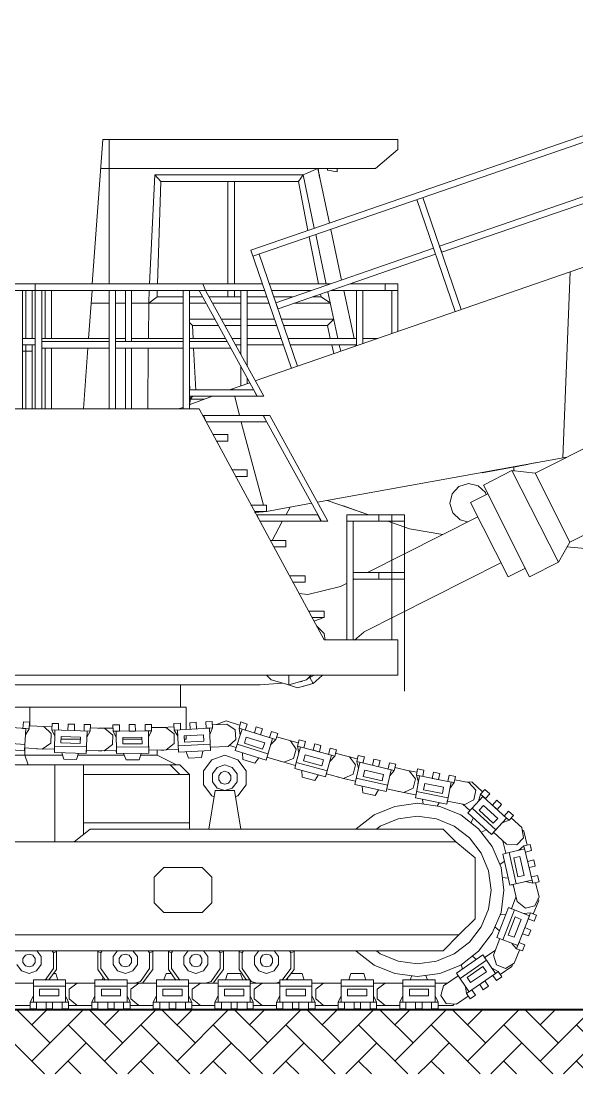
# Model space of a CAD drawing. Header units: millimetres. Extents: x -36433 to 17091, y -3786 to 28324.
# Drawn here: x 3282 to 5210, y 19788 to 23444 of the extents above; entities that cross this region are included whole.
import ezdxf

# ---------------------------------------------------------------- set-up
doc = ezdxf.new("R2010")
doc.units = ezdxf.units.MM
pattern_1 = [(45, (-10788.855, 3835.15), (4e-14, 125.9619), [267.2055, -89.0685]), (135, (-10725.87, 3898.13), (4e-14, 125.9619), [267.2055, -89.0685])]

msp = doc.modelspace()

# ---------------------------------------------------------------- hatches: boundary and pattern name
at = {"linetype": 'Continuous', "lineweight": 5}
h = msp.add_hatch(dxfattribs=at)
h.set_pattern_fill('AR-HBONE', color=256, scale=22.267128, style=0)
h.set_pattern_definition(pattern_1)
h.paths.add_polyline_path([(3555.2, 20010.4), (2583.9, 20010.4), (2610, 19787.8), (3607.4, 19787.8)])
h = msp.add_hatch(dxfattribs=at)
h.set_pattern_fill('AR-HBONE', color=256, scale=22.267128, style=0)
h.set_pattern_definition(pattern_1)
h.paths.add_polyline_path([(4717.4, 20010.4), (3555.2, 20010.4), (3607.4, 19787.8), (4689.7, 19787.8)])
h = msp.add_hatch(dxfattribs=at)
h.set_pattern_fill('AR-HBONE', color=256, scale=22.267128, style=0)
h.set_pattern_definition(pattern_1)
h.paths.add_polyline_path([(5393.9, 20010.4), (4717.4, 20010.4), (4689.7, 19787.8), (5401.6, 19787.8)])

# ---------------------------------------------------------------- linework, layer by layer
at = {"color": 0, "linetype": 'Continuous', "lineweight": 5}
for p, q in [((6384.5, 23443.5), (4079.5, 22648.2)), ((4086.4, 22627.1), (6391.4, 23422.4)), ((5186.5, 22573.1), (6715.6, 23094.3)), ((3529, 22530.9), (3565.5, 23031.7)), ((3565.5, 23031.7), (4589.5, 23031.7)), ((3587.3, 23031.7), (3587.3, 22530.9)), ((4589.5, 23031.7), (4589.5, 22998.1)), ((4589.5, 22998.1), (4511.4, 22931.5)), ((4511.4, 22931.5), (3557.6, 22931.5)), ((4311.8, 22931.5), (4260.4, 22909.1)), ((4351.3, 22741.7), (4311.8, 22931.5)), ((4311.8, 22931.5), (4351.3, 22741.7)), ((4317.7, 22899.9), (4312.8, 22931.5)), ((4344.4, 22931.5), (4344.4, 22926.2)), ((4344.4, 22926.2), (4378, 22920.3)), ((4378, 22920.3), (4378, 22931.5)), ((4378, 22920.3), (4378, 22931.5)), ((3727.6, 22530.2), (3745.4, 22909.1)), ((3745.4, 22909.1), (3766.2, 22886.7)), ((4260.4, 22909.1), (3745.4, 22909.1)), ((3755.3, 22530.9), (3766.2, 22886.7)), ((3999.4, 22886.7), (3766.2, 22886.7)), ((3766.2, 22886.7), (4244.6, 22886.7)), ((3999.4, 22530.9), (3999.4, 22886.7)), ((4022.2, 22886.7), (4244.6, 22886.7)), ((4022.2, 22886.7), (4022.2, 22530.9)), ((4244.6, 22886.7), (4260.4, 22909.1)), ((4244.6, 22886.7), (4277.2, 22716)), ((4298.9, 22724), (4260.4, 22909.1)), ((4316.7, 22909.8), (4317.7, 22901.2)), ((4733.8, 22662), (5292.3, 22854.4)), ((4654.8, 22823.5), (4788.2, 22434.7)), ((4654.8, 22822.8), (4654.8, 22822.8)), ((4809, 22441.9), (4675.5, 22830.7)), ((5299.2, 22833.3), (4741.7, 22640.9)), ((4340.4, 22530.2), (4303.9, 22702.2)), ((4393.8, 22544.1), (4356.3, 22720)), ((4356.3, 22720), (4393.8, 22544.1)), ((4281.1, 22694.3), (4313.8, 22530.9)), ((4219.9, 22237.7), (4079.5, 22648.2)), ((4079.5, 22648.2), (4079.5, 22647.5)), ((4079.5, 22647.5), (4079.5, 22647.5)), ((4107.2, 22633.7), (4107.2, 22633.7)), ((4108.2, 22634.3), (4240.6, 22244.9)), ((4165.5, 22465.7), (4713.1, 22654.8)), ((4720, 22633.7), (4173.4, 22444.6)), ((4733.8, 22662), (4741.7, 22640.9)), ((4734.8, 22656.7), (4733.8, 22662)), ((4740.8, 22640.9), (4740.8, 22640.9)), ((4741.7, 22640.9), (4740.8, 22640.9)), ((4094.3, 22194.2), (5186.5, 22573.1)), ((5186.5, 22573.1), (5160.8, 21926.6)), ((2719.5, 22530.9), (4119, 22530.9)), ((3331.3, 22530.9), (3331.3, 22096.6)), ((3921.4, 22508.5), (3912.5, 22530.9)), ((4142.8, 22530.9), (4354.3, 22530.9)), ((4422.5, 22530.9), (4589.5, 22530.9)), ((4545, 22530.9), (4545, 22508.5)), ((4589.5, 22530.9), (4589.5, 22365.5)), ((4127, 22508.5), (2719.5, 22508.5)), ((3286.8, 22096.6), (3286.8, 22508.5)), ((3298.7, 22341.8), (3298.7, 22508.5)), ((3320.4, 22508.5), (3320.4, 22341.1)), ((3354, 22096.6), (3354, 22508.5)), ((3364.9, 22508.5), (3364.9, 22341.8)), ((3387.6, 22341.1), (3387.6, 22508.5)), ((3516.1, 22341.1), (3528, 22507.8)), ((3587.3, 22096.6), (3587.3, 22508.5)), ((3610, 22508.5), (3610, 22096.6)), ((3643.6, 22508.5), (3643.6, 22330.6)), ((3665.4, 22329.9), (3665.4, 22508.5)), ((3724.7, 22463.7), (3726.6, 22508.5)), ((3754.3, 22486.1), (3724.7, 22463.7)), ((3754.3, 22508.5), (3754.3, 22486.1)), ((3844.3, 22486.1), (3754.3, 22486.1)), ((3843.3, 22486.1), (3754.3, 22486.1)), ((3844.3, 22096.6), (3844.3, 22508.5)), ((3911.5, 22486.1), (3865, 22486.1)), ((3866, 22096.6), (3866, 22508.5)), ((3911.5, 22486.1), (3866, 22486.1)), ((3899.6, 22508.5), (4101.3, 22141.5)), ((4124, 22141.5), (3921.4, 22508.5)), ((3999.4, 22486.1), (3933.2, 22486.1)), ((4042.9, 22486.1), (3933.2, 22486.1)), ((3999.4, 22486.1), (3999.4, 22508.5)), ((4022.2, 22508.5), (4022.2, 22486.1)), ((4043.9, 22486.1), (4022.2, 22486.1)), ((4043.9, 22508.5), (4043.9, 22286.4)), ((4134.9, 22486.1), (4065.7, 22486.1)), ((4066.7, 22244.9), (4066.7, 22508.5)), ((4134.9, 22486.1), (4066.7, 22486.1)), ((4289, 22508.5), (4150.7, 22508.5)), ((4223.8, 22486.1), (4158.6, 22486.1)), ((4223.8, 22486.1), (4158.6, 22486.1)), ((4322.7, 22486.1), (4293, 22486.1)), ((4322.7, 22486.1), (4293, 22486.1)), ((4320.7, 22495.3), (4322.7, 22486.1)), ((4355.3, 22463.7), (4322.7, 22486.1)), ((4346.4, 22503.9), (4381, 22341.1)), ((4589.5, 22508.5), (4357.3, 22508.5)), ((4437.3, 22341.8), (4401.7, 22508.5)), ((4437.3, 22341.8), (4401.7, 22508.5)), ((4445.2, 22315.4), (4445.2, 22508.5)), ((4467, 22508.5), (4467, 22323.3)), ((4567.8, 22358.2), (4567.8, 22508.5)), ((3587.3, 22463.7), (3525, 22463.7)), ((3610, 22463.7), (3642.6, 22463.7)), ((3665.4, 22463.7), (3844.3, 22463.7)), ((3724.7, 22463.7), (3723.7, 22341.1)), ((3843.3, 22463.7), (3724.7, 22463.7)), ((3865, 22463.7), (3923.3, 22463.7)), ((4043.9, 22463.7), (3946.1, 22463.7)), ((4142.8, 22463.7), (4066.7, 22463.7)), ((4165.5, 22465.7), (4173.4, 22444.6)), ((4355.3, 22463.7), (4227.8, 22463.7)), ((4172.4, 22444.6), (4172.4, 22444.6)), ((4173.4, 22444.6), (4172.4, 22444.6)), ((6136.4, 22417.5), (5065, 21873.3)), ((3954, 22408.3), (3865, 22408.3)), ((3876.9, 22385.9), (3866, 22397.1)), ((3876.9, 22385.9), (3878.9, 22341.8)), ((3966.8, 22385.9), (3876.9, 22385.9)), ((4042.9, 22408.3), (3975.7, 22408.3)), ((3988.6, 22385.9), (4042.9, 22385.9)), ((4065.7, 22385.9), (4169.5, 22385.9)), ((4066.7, 22408.3), (4161.5, 22408.3)), ((4185.3, 22408.3), (4367.1, 22408.3)), ((4193.2, 22385.9), (4344.4, 22385.9)), ((4344.4, 22385.9), (4367.1, 22408.3)), ((4344.4, 22385.9), (4354.3, 22341.8)), ((3331.3, 22341.8), (3286.8, 22341.8)), ((3587.3, 22341.8), (3353, 22341.8)), ((3643.6, 22341.8), (3609, 22341.8)), ((3665.4, 22341.8), (3844.3, 22341.8)), ((3865, 22341.8), (3990.6, 22341.8)), ((4013.3, 22341.8), (4043.9, 22341.8)), ((4184.3, 22341.8), (4066.7, 22341.8)), ((4445.2, 22341.8), (4208, 22341.8)), ((4467, 22341.8), (4519.3, 22341.8)), ((3286.8, 22319.4), (3331.3, 22319.4)), ((3298.7, 22096.6), (3298.7, 22319.4)), ((3320.4, 22319.4), (3320.4, 22096.6)), ((3354, 22330.6), (3587.3, 22330.6)), ((3587.3, 22308.2), (3354, 22308.2)), ((3364.9, 22308.2), (3364.9, 22096.6)), ((3387.6, 22096.6), (3387.6, 22307.5)), ((3498.3, 22096.6), (3513.1, 22308.2)), ((3610, 22330.6), (3844.3, 22330.6)), ((3844.3, 22308.2), (3610, 22308.2)), ((3643.6, 22308.2), (3643.6, 22096.6)), ((3665.4, 22096.6), (3665.4, 22307.5)), ((3722.7, 22308.2), (3721.7, 22096.6)), ((3866, 22330.6), (3996.5, 22330.6)), ((4008.3, 22308.2), (3866, 22308.2)), ((3887.8, 22162.5), (3879.8, 22307.5)), ((4003.4, 22319.4), (4002.4, 22319.4)), ((4043.9, 22319.4), (4025.1, 22319.4)), ((4066.7, 22319.4), (4192.2, 22319.4)), ((4215.9, 22319.4), (4445.2, 22319.4)), ((4360.2, 22319.4), (4367.1, 22289.1)), ((4385.9, 22318.7), (4390.9, 22297)), ((4442.3, 22314.8), (4441.3, 22318.7)), ((4442.3, 22314.8), (4441.3, 22318.7)), ((3286.8, 22297), (3320.4, 22297)), ((4043.9, 22245.6), (4043.9, 22176.4)), ((4066.7, 22184.3), (4066.7, 22204.1)), ((3867, 22163.2), (3866, 22189.6)), ((3866, 22163.2), (4089.4, 22163.2)), ((4005.4, 22163.2), (4075.6, 22187.6)), ((4017.2, 22162.5), (4016.2, 22167.2)), ((4089.4, 22163.2), (4099.3, 22140.8)), ((5185.5, 21634.7), (6257, 22179)), ((3865, 22110.5), (3946.1, 22140.8)), ((4099.3, 22140.8), (3866, 22140.8)), ((3869, 22130.3), (3867, 22110.5)), ((3869, 22130.3), (3868, 22140.8)), ((3877.9, 22140.8), (3869, 22130.3)), ((3917.4, 22130.3), (3869, 22130.3)), ((4040, 22073.6), (4023.2, 22140.1)), ((4101.3, 22141.5), (4124, 22141.5)), ((3899.6, 22096.6), (2708.6, 22096.6)), ((3828.5, 22096.6), (3843.3, 22101.9)), ((4333.5, 21294.7), (3899.6, 22096.6)), ((3924.3, 22051.8), (3914.4, 22074.2)), ((3914.4, 22074.2), (4144.7, 22074.2)), ((4132.9, 22051.8), (3924.3, 22051.8)), ((4123, 21762.6), (4045.9, 22051.2)), ((4122, 22074.2), (4323.6, 21707.2)), ((4123, 22074.2), (4132.9, 22051.8)), ((4346.4, 21707.2), (4144.7, 22074.2)), ((3999.4, 22007.7), (3947.1, 22007.7)), ((3999.4, 21985.3), (3999.4, 22007.7)), ((3958.9, 21985.3), (3999.4, 21985.3)), ((5175.7, 21929.3), (4309.8, 21773.1)), ((5039.3, 21904.2), (4881.1, 21875.2)), ((5069.9, 21910.2), (4990.8, 21894.4)), ((4066.7, 21885.1), (4013.3, 21885.1)), ((4026.1, 21862.7), (4066.7, 21862.7)), ((4066.7, 21862.7), (4066.7, 21885.1)), ((4886, 21832.4), (4984.9, 21882.5)), ((4984.9, 21882.5), (5146, 21564.9)), ((5065, 21873.3), (4984.9, 21882.5)), ((4990.8, 21894.4), (4991.8, 21881.2)), ((5185.5, 21634.7), (5065, 21873.3)), ((4801, 21827.1), (4777.3, 21802.1)), ((4833.7, 21837.7), (4801, 21827.1)), ((4833.7, 21838.3), (4833.7, 21837)), ((4867.3, 21829.8), (4833.7, 21837.7)), ((4867.3, 21829.8), (4893, 21806.1)), ((5046.2, 21514.1), (4886, 21832.4)), ((4777.3, 21802.1), (4769.4, 21768.5)), ((4900.9, 21802.1), (4841.6, 21772.4)), ((4893, 21806.1), (4894.9, 21798.8)), ((4132.9, 21762.6), (4079.5, 21762.6)), ((4289, 21769.2), (4132.9, 21740.8)), ((4132.9, 21740.2), (4132.9, 21762.6)), ((4214.9, 21755.3), (4200.1, 21728.3)), ((4488.7, 21729), (4343.4, 21779)), ((4400.7, 21760.6), (4464, 21737.5)), ((4769.4, 21768.5), (4779.3, 21735.5)), ((4841.6, 21772.4), (4972, 21513.5)), ((4092.4, 21740.2), (4132.9, 21740.2)), ((4093.3, 21736.9), (4122, 21739.5)), ((4093.3, 21736.2), (4093.3, 21736.9)), ((4094.3, 21736.9), (4093.3, 21736.2)), ((4095.3, 21736.9), (4094.3, 21736.9)), ((4127.9, 21740.2), (4095.3, 21736.9)), ((4099.3, 21729), (4105.2, 21715.8)), ((4099.3, 21729), (4311.8, 21729)), ((4321.7, 21706.6), (4311.8, 21729)), ((4411.6, 21729), (4411.6, 21294.7)), ((4411.6, 21729), (4612.3, 21729)), ((4483.8, 21528.6), (4866.3, 21722.4)), ((4523.3, 21706.6), (4523.3, 21729)), ((4567.8, 21729), (4567.8, 21294.7)), ((4612.3, 21116.8), (4612.3, 21729)), ((4779.3, 21735.5), (4805, 21711.8)), ((4321.7, 21706.6), (4110.1, 21706.6)), ((4188.2, 21705.9), (4152.6, 21640)), ((4323.6, 21707.2), (4346.4, 21707.2)), ((4612.3, 21706.6), (4411.6, 21706.6)), ((4434.3, 21294.7), (4434.3, 21706.6)), ((4629.1, 21680.9), (4553.9, 21706.6)), ((4744.7, 21661.1), (4629.1, 21680.9)), ((4805, 21711.8), (4831.7, 21705.2)), ((4145.7, 21640), (4200.1, 21640)), ((4200.1, 21617.6), (4158.6, 21617.6)), ((4200.1, 21640), (4200.1, 21617.6)), ((5146, 21564.2), (5185.5, 21634.7)), ((6425, 21510.2), (5175.7, 21617.6)), ((4946.3, 21562.9), (4469.9, 21321.1)), ((4972, 21514.1), (5031.3, 21543.8)), ((5046.2, 21514.1), (5146, 21564.2)), ((5146, 21564.2), (5145, 21564.2)), ((5146, 21564.9), (5146, 21564.2)), ((4212.9, 21517.4), (4267.3, 21517.4)), ((4267.3, 21517.4), (4267.3, 21495)), ((4433.4, 21502.9), (4440.3, 21505.6)), ((4612.3, 21528.6), (4434.3, 21528.6)), ((4434.3, 21506.2), (4612.3, 21506.2)), ((4523.3, 21528.6), (4523.3, 21506.2)), ((4267.3, 21495), (4224.8, 21495)), ((4277.2, 21452.9), (4389.9, 21480.5)), ((4389.9, 21480.5), (4410.6, 21491.1)), ((4245.6, 21455.5), (4277.2, 21452.9)), ((4279.2, 21394.9), (4333.5, 21394.9)), ((4333.5, 21394.9), (4333.5, 21373.1)), ((4333.5, 21373.1), (4291, 21373.1)), ((4320.7, 21367.9), (4297.9, 21359.3)), ((4320.7, 21367.9), (4331.6, 21372.5)), ((4306.8, 21343.5), (4333.5, 21317.1)), ((4333.5, 21317.1), (4336.5, 21294.1)), ((4470.9, 21321.7), (4438.3, 21294.1)), ((4469.9, 21321.1), (4470.9, 21321.7)), ((4333.5, 21294.7), (4589.5, 21294.7)), ((4589.5, 21294.7), (4589.5, 21172.2)), ((4589.5, 21172.2), (281, 21172.2)), ((4149.7, 21155.7), (4132.9, 21172.2)), ((4211, 21139.2), (4211, 21171.5)), ((4272.2, 21155.7), (4288.1, 21172.2)), ((4298.9, 21172.2), (4278.2, 21161)), ((4326.6, 21171.5), (4295, 21143.8)), ((792.1, 21139.2), (4111.1, 21139.2)), ((3834.4, 21139.2), (3834.4, 21061.5)), ((4111.1, 21139.2), (4188.2, 21145.1)), ((4211, 21139.2), (4149.7, 21155.7)), ((4240.6, 21128), (4206, 21139.9)), ((4211, 21139.2), (4272.2, 21155.7)), ((4240.6, 21128), (4295, 21143.8)), ((4255.4, 21150.4), (4251.5, 21149.7)), ((4258.4, 21151.7), (4255.4, 21150.4)), ((4294, 21143.2), (4262.4, 21134.6)), ((4295, 21143.8), (4284.1, 21164.2)), ((4293, 21143.2), (4294, 21143.2)), ((4294, 21143.2), (4294, 21143.2)), ((4239.6, 21128), (4239.6, 21128)), ((2541.5, 21061.5), (3855.1, 21061.5)), ((3312.5, 20996.9), (3312.5, 21061.5)), ((3855.1, 21061.5), (3855.1, 20983.7)), ((3298.7, 20987), (3177.1, 20996.2)), ((3289.8, 21010.1), (3287.8, 20987.6)), ((3287.8, 20987.6), (3309.5, 20986.3)), ((3311.5, 21008.7), (3289.8, 21010.1)), ((3293.7, 20909.2), (3298.7, 20987)), ((3309.5, 20986.3), (3297.7, 20965.2)), ((3309.5, 20986.3), (3311.5, 21008.7)), ((3388.6, 20992.9), (3309.5, 20996.9)), ((3386.6, 20969.9), (3360.9, 20993.6)), ((3388.6, 20982.4), (3389.6, 21004.8)), ((3411.3, 21004.1), (3389.6, 21004.8)), ((3411.3, 20981.7), (3411.3, 21004.1)), ((3444.9, 21002.8), (3444, 20980.4)), ((3466.7, 21002.1), (3444.9, 21002.8)), ((3466.7, 20979.7), (3466.7, 21002.1)), ((3500.3, 21001.5), (3500.3, 20979.1)), ((3523, 21000.8), (3500.3, 21001.5)), ((3522, 20978.4), (3523, 21000.8)), ((3572.5, 20987.6), (3522, 20989)), ((3600.1, 20988.3), (3550.7, 20988.3)), ((3600.1, 20964.6), (3572.5, 20987.6)), ((3600.1, 21000.2), (3601.1, 20977.8)), ((3622.9, 21000.2), (3600.1, 21000.2)), ((3622.9, 20977.8), (3622.9, 21000.2)), ((3656.5, 21000.8), (3656.5, 20978.4)), ((3678.2, 21000.8), (3656.5, 21000.8)), ((3679.2, 20978.4), (3678.2, 21000.8)), ((3711.8, 21001.5), (3711.8, 20979.1)), ((3734.6, 21001.5), (3711.8, 21001.5)), ((3734.6, 20979.1), (3734.6, 21001.5)), ((3784, 20990.9), (3734.6, 20990.3)), ((3811.6, 20992.9), (3771.1, 20990.3)), ((3812.6, 20969.2), (3784, 20990.9)), ((3811.6, 21004.1), (3834.4, 21005.4)), ((3812.6, 20981.7), (3811.6, 21004.1)), ((3935.2, 20988.3), (3812.6, 20981.7)), ((3822.5, 21004.1), (3822.5, 21004.8)), ((3834.4, 21005.4), (3835.4, 20983)), ((3867, 21007.4), (3889.7, 21008.7)), ((3869, 20985), (3867, 21007.4)), ((3889.7, 21008.7), (3890.7, 20986.3)), ((3923.3, 21010.1), (3945.1, 21011.4)), ((3924.3, 20988.3), (3923.3, 21010.1)), ((3946.1, 20989), (3924.3, 20988.3)), ((3939.2, 20910.6), (3935.2, 20988.3)), ((3946.1, 20989), (3936.2, 20966.6)), ((3945.1, 21011.4), (3946.1, 20989)), ((3995.5, 21002.8), (3945.1, 20999.5)), ((3959.9, 21000.8), (3993.5, 21014)), ((3993.5, 21014), (4040, 20998.9)), ((4025.1, 20982.4), (3995.5, 21002.8)), ((4025.1, 20910.6), (4048.9, 20985)), ((4043.9, 21010.1), (4038, 20988.3)), ((4038, 20988.3), (4041.9, 20963.9)), ((4038, 20988.3), (4058.8, 20981.7)), ((4065.7, 21002.8), (4043.9, 21010.1)), ((4048.9, 20985), (4165.5, 20948.8)), ((4053.8, 21006.1), (4054.8, 21006.8)), ((4058.8, 20981.7), (4065.7, 21002.8)), ((4097.3, 20992.9), (4091.4, 20971.8)), ((4119, 20986.3), (4097.3, 20992.9)), ((4112.1, 20965.2), (4119, 20986.3)), ((3296.7, 20965.9), (3296.7, 20959.3)), ((3297.7, 20965.2), (3296.7, 20965.9)), ((3384.7, 20936.3), (3386.6, 20969.9)), ((3388.6, 20982.4), (3522, 20978.4)), ((3388.6, 20982.4), (3399.5, 20960)), ((3397.5, 20904), (3399.5, 20981.7)), ((3398.5, 20950.1), (3398.5, 20950.1)), ((3420.2, 20936.9), (3421.2, 20959.3)), ((3487.4, 20950.1), (3420.2, 20950.1)), ((3421.2, 20959.3), (3488.4, 20957.3)), ((3488.4, 20957.3), (3487.4, 20934.9)), ((3511.2, 20978.4), (3508.2, 20900.7)), ((3509.2, 20950.1), (3509.2, 20950.1)), ((3522, 20978.4), (3510.2, 20956.7)), ((3510.2, 20956.7), (3510.2, 20950.7)), ((3599.1, 20931.6), (3600.1, 20964.6)), ((3601.1, 20977.8), (3612, 20955.4)), ((3601.1, 20977.8), (3622.9, 20977.8)), ((3723.7, 20979.1), (3612, 20977.8)), ((3612, 20977.8), (3613, 20900)), ((3634.7, 20956), (3700.9, 20956.7)), ((3634.7, 20933.6), (3634.7, 20956)), ((3700.9, 20950.1), (3634.7, 20950.1)), ((3656.5, 20978.4), (3679.2, 20978.4)), ((3700.9, 20956.7), (3701.9, 20934.3)), ((3700.9, 20950.1), (3700.9, 20950.1)), ((3711.8, 20979.1), (3734.6, 20979.1)), ((3723.7, 20956.7), (3734.6, 20979.1)), ((3723.7, 20979.1), (3723.7, 20923.7)), ((3724.7, 20901.3), (3723.7, 20951.4)), ((3825.5, 20960), (3812.6, 20981.7)), ((3812.6, 20935.6), (3812.6, 20969.2)), ((3824.5, 20982.4), (3828.5, 20904.6)), ((3825.5, 20950.1), (3825.5, 20950.1)), ((3847.2, 20961.3), (3914.4, 20965.2)), ((3849.2, 20939.5), (3847.2, 20961.3)), ((3855.1, 20950.1), (3848.2, 20950.1)), ((3855.1, 20961.3), (3855.1, 20950.1)), ((3914.4, 20965.2), (3915.4, 20942.8)), ((3936.2, 20966.6), (3936.2, 20960.6)), ((4000.4, 20925), (4027.1, 20948.8)), ((4027.1, 20948.8), (4025.1, 20982.4)), ((4056.8, 20936.3), (4062.7, 20957.3)), ((4062.7, 20957.3), (4127, 20937.6)), ((4091.4, 20971.8), (4112.1, 20965.2)), ((4154.6, 20952.1), (4131.9, 20877.6)), ((4150.7, 20976.4), (4143.8, 20955.4)), ((4147.7, 20931), (4165.5, 20948.8)), ((4172.4, 20969.9), (4150.7, 20976.4)), ((4165.5, 20948.8), (4172.4, 20969.9)), ((4243.6, 20936.9), (4168.5, 20958.7)), ((4196.1, 20950.7), (4195.2, 20950.1)), ((4240.6, 20926.4), (4246.5, 20948.1)), ((4246.5, 20948.1), (4268.3, 20942.2)), ((3182, 20917.8), (3293.7, 20909.2)), ((3294.7, 20931.6), (3184, 20939.5)), ((3293.7, 20919.8), (3293.7, 20909.2)), ((3355, 20915.8), (3293.7, 20919.8)), ((3294.7, 20894.1), (3294.7, 20919.8)), ((3335.2, 20917.1), (3336.2, 20917.1)), ((3336.2, 20917.1), (3338.2, 20916.5)), ((3355, 20915.8), (3384.7, 20936.3)), ((3355, 20916.5), (3355, 20915.8)), ((3397.5, 20915.2), (3355, 20916.5)), ((3397.5, 20915.2), (3397.5, 20904)), ((3509.2, 20923.1), (3398.5, 20926.4)), ((3487.4, 20934.9), (3420.2, 20936.9)), ((3509.2, 20911.9), (3508.2, 20911.9)), ((3508.2, 20900.7), (3509.2, 20911.9)), ((3509.2, 20911.9), (3570.5, 20909.9)), ((3570.5, 20909.9), (3599.1, 20931.6)), ((3613, 20911.2), (3570.5, 20909.9)), ((3612, 20910.6), (3613, 20911.2)), ((3723.7, 20923.7), (3613, 20921.8)), ((3613, 20921.8), (3613, 20900)), ((3701.9, 20934.3), (3634.7, 20933.6)), ((3723.7, 20912.5), (3785, 20913.2)), ((3754.3, 20912.5), (3754.3, 20894.1)), ((3777.1, 20912.5), (3766.2, 20912.5)), ((3785, 20913.2), (3812.6, 20935.6)), ((3827.5, 20915.8), (3785, 20913.2)), ((3938.2, 20933), (3827.5, 20927)), ((3827.5, 20915.8), (3827.5, 20915.8)), ((3915.4, 20942.8), (3849.2, 20939.5)), ((3939.2, 20921.8), (3938.2, 20921.1)), ((3939.2, 20921.8), (4000.4, 20925)), ((3939.2, 20910.6), (3939.2, 20921.8)), ((4028.1, 20921.1), (4004.4, 20928.3)), ((4028.1, 20920.4), (4028.1, 20921.1)), ((4028.1, 20921.1), (4028.1, 20920.4)), ((4137.8, 20898.7), (4032.1, 20932.3)), ((4120, 20915.8), (4056.8, 20936.3)), ((4127, 20937.6), (4120, 20915.8)), ((4216.9, 20944.2), (4236.7, 20915.2)), ((4236.7, 20915.2), (4226.8, 20882.9)), ((4236.7, 20869.7), (4251.5, 20923.7)), ((4359.2, 20894.1), (4240.6, 20926.4)), ((4240.6, 20926.4), (4245.6, 20902)), ((4262.4, 20920.4), (4268.3, 20942.2)), ((4295, 20911.9), (4300.9, 20933.6)), ((4316.7, 20905.9), (4295, 20911.9)), ((4300.9, 20933.6), (4321.7, 20927.7)), ((4321.7, 20927.7), (4316.7, 20905.9)), ((4354.3, 20918.5), (4348.4, 20897.4)), ((4376, 20913.2), (4354.3, 20918.5)), ((4370.1, 20891.4), (4376, 20913.2)), ((3259.1, 20894.1), (3426.2, 20894.1)), ((3306.6, 20860.5), (3294.7, 20894.1)), ((3508.2, 20900.7), (3397.5, 20904)), ((3423.2, 20902.6), (3430.1, 20880.9)), ((3430.1, 20880.9), (3474.6, 20879.6)), ((3474.6, 20879.6), (3481.5, 20901.3)), ((3479.5, 20894.1), (3640.7, 20894.1)), ((3562.6, 20909.9), (3550.7, 20909.9)), ((3613, 20900), (3612, 20910.6)), ((3613, 20900), (3724.7, 20901.3)), ((3637.7, 20900), (3646.6, 20878.3)), ((3646.6, 20878.3), (3691.1, 20878.3)), ((3691.1, 20878.3), (3698, 20900.7)), ((3696, 20894.1), (3754.3, 20894.1)), ((3754.3, 20894.1), (3821.5, 20860.5)), ((3828.5, 20904.6), (3939.2, 20910.6)), ((3863, 20884.2), (3854.1, 20905.9)), ((3907.5, 20886.8), (3863, 20884.2)), ((3912.5, 20908.6), (3907.5, 20886.8)), ((3914.4, 20840), (3943.1, 20878.9)), ((3943.1, 20878.9), (3988.6, 20894.1)), ((3988.6, 20894.1), (4034, 20878.9)), ((4131.9, 20877.6), (4025.1, 20910.6)), ((4034, 20878.9), (4062.7, 20840)), ((4049.9, 20902.6), (4050.8, 20879.6)), ((4050.8, 20879.6), (4093.3, 20866.4)), ((4093.3, 20866.4), (4106.2, 20884.9)), ((4193.2, 20870.4), (4134.9, 20888.1)), ((4174.4, 20875.6), (4175.4, 20875.6)), ((4175.4, 20875.6), (4180.3, 20873.7)), ((4226.8, 20882.9), (4193.2, 20870.4)), ((4261.4, 20875), (4267.3, 20896.1)), ((4325.6, 20857.2), (4261.4, 20875)), ((4267.3, 20896.1), (4331.6, 20878.9)), ((4325.6, 20857.2), (4331.6, 20878.9)), ((4338.5, 20819), (4359.2, 20894.1)), ((4348.4, 20897.4), (4370.1, 20891.4)), ((4353.3, 20873), (4370.1, 20891.4)), ((4372.1, 20902), (4448.2, 20882.2)), ((4442.3, 20860.5), (4421.5, 20888.8)), ((4446.2, 20872.3), (4451.1, 20893.4)), ((4451.1, 20893.4), (4472.9, 20888.8)), ((4461, 20890.8), (4462, 20891.4)), ((4472.9, 20888.8), (4468, 20867.1)), ((4505.5, 20880.9), (4500.6, 20859.2)), ((4527.3, 20875.6), (4505.5, 20880.9)), ((4522.3, 20853.9), (4527.3, 20875.6)), ((3832.4, 20860.5), (3257.2, 20860.5)), ((3398.5, 20860.5), (3398.5, 20593.6)), ((3498.3, 20860.5), (3498.3, 20619.3)), ((3832.4, 20827.5), (3798.8, 20860.5)), ((3832.4, 20860.5), (3866, 20827.5)), ((3914.4, 20791.9), (3914.4, 20840)), ((3961.9, 20851.9), (3946.1, 20830.2)), ((3988.6, 20860.5), (3961.9, 20851.9)), ((3988.6, 20838.7), (3975.7, 20834.1)), ((4014.3, 20851.9), (3988.6, 20860.5)), ((4001.4, 20834.1), (3988.6, 20838.7)), ((4031.1, 20830.2), (4014.3, 20851.9)), ((4062.7, 20840), (4062.7, 20791.9)), ((4193.2, 20870.4), (4233.7, 20859.2)), ((4231.7, 20848.6), (4236.7, 20869.7)), ((4338.5, 20819), (4231.7, 20848.6)), ((4236.7, 20869.7), (4344.4, 20840.7)), ((4255.4, 20841.4), (4257.4, 20818.3)), ((4442.3, 20860.5), (4433.4, 20828.2)), ((4439.3, 20793.3), (4457.1, 20869.7)), ((4446.2, 20872.3), (4452.1, 20848)), ((4446.2, 20872.3), (4576.7, 20841.4)), ((4473.9, 20842.7), (4468.9, 20820.9)), ((4539.1, 20827.5), (4473.9, 20842.7)), ((4565.8, 20844), (4548, 20768.2)), ((4559.9, 20868.4), (4554.9, 20846.6)), ((4581.6, 20863.1), (4559.9, 20868.4)), ((4576.7, 20841.4), (4560.9, 20822.3)), ((4576.7, 20841.4), (4581.6, 20863.1)), ((4628.1, 20840.7), (4578.7, 20851.9)), ((4654.8, 20835.4), (4617.2, 20842.7)), ((4649.8, 20813), (4628.1, 20840.7)), ((4653.8, 20824.9), (4657.7, 20846.6)), ((4657.7, 20846.6), (4679.5, 20842)), ((4667.6, 20844), (4668.6, 20844.7)), ((4679.5, 20842), (4675.5, 20820.3)), ((3866, 20827.5), (3498.3, 20827.5)), ((3866, 20827.5), (3866, 20637.1)), ((3946.1, 20830.2), (3946.1, 20802.5)), ((3946.1, 20802.5), (3961.9, 20780.1)), ((3975.7, 20834.1), (3967.8, 20822.9)), ((3967.8, 20822.9), (3967.8, 20809.1)), ((3967.8, 20809.1), (3975.7, 20797.9)), ((4009.3, 20822.9), (4001.4, 20834.1)), ((4001.4, 20797.9), (4009.3, 20809.1)), ((4009.3, 20809.1), (4009.3, 20822.9)), ((4014.3, 20780.1), (4031.1, 20802.5)), ((4031.1, 20802.5), (4031.1, 20830.2)), ((4257.4, 20818.3), (4300.9, 20806.4)), ((4300.9, 20806.4), (4312.8, 20825.5)), ((4400.7, 20813.7), (4341.4, 20829.5)), ((4381, 20819), (4382, 20818.3)), ((4433.4, 20828.2), (4400.7, 20813.7)), ((4400.7, 20813.7), (4441.3, 20804.5)), ((4444.2, 20815), (4553, 20790)), ((4468.9, 20820.9), (4534.2, 20805.8)), ((4534.2, 20805.8), (4539.1, 20827.5)), ((4641.9, 20780.1), (4649.8, 20813)), ((4664.6, 20822.9), (4649.8, 20746.5)), ((4660.7, 20800.5), (4653.8, 20824.9)), ((4773.4, 20801.2), (4653.8, 20824.9)), ((4712.1, 20836.1), (4708.1, 20813.7)), ((4708.1, 20813.7), (4729.9, 20809.7)), ((4734.8, 20831.5), (4712.1, 20836.1)), ((4729.9, 20809.7), (4734.8, 20831.5)), ((4767.4, 20824.9), (4762.5, 20803.1)), ((4762.5, 20803.1), (4784.2, 20799.2)), ((4789.2, 20820.9), (4767.4, 20824.9)), ((4784.2, 20799.2), (4789.2, 20820.9)), ((4835.6, 20799.9), (4786.2, 20809.1)), ((4846.5, 20801.2), (4821.8, 20802.5)), ((3943.1, 20753.1), (3914.4, 20791.9)), ((3933.2, 20637.8), (3955, 20771.5)), ((3955, 20771.5), (4022.2, 20771.5)), ((3961.9, 20780.1), (3988.6, 20771.5)), ((3975.7, 20797.9), (3988.6, 20793.9)), ((4001.4, 20797.9), (3988.6, 20793.9)), ((3988.6, 20771.5), (4014.3, 20780.1)), ((4022.2, 20771.5), (4043.9, 20637.8)), ((4062.7, 20791.9), (4034, 20753.1)), ((4548, 20768.2), (4439.3, 20793.3)), ((4465, 20787.3), (4467, 20764.3)), ((4521.8, 20774.3), (4510.5, 20754.4)), ((4550, 20778.1), (4610.3, 20764.9)), ((4590.5, 20768.9), (4591.5, 20768.9)), ((4610.3, 20764.9), (4641.9, 20780.1)), ((4610.3, 20764.9), (4650.8, 20757)), ((4653.8, 20768.2), (4762.5, 20746.5)), ((4659.7, 20801.2), (4658.7, 20795.2)), ((4682.4, 20796.6), (4677.5, 20774.8)), ((4677.5, 20774.8), (4743.7, 20761.6)), ((4747.7, 20783.4), (4682.4, 20796.6)), ((4743.7, 20761.6), (4747.7, 20783.4)), ((4758.5, 20724.7), (4773.4, 20801.2)), ((4784.2, 20799.2), (4769.4, 20779.4)), ((4859.4, 20772.8), (4835.6, 20799.9)), ((4846.5, 20801.2), (4883.1, 20766.9)), ((4852.4, 20739.9), (4859.4, 20772.8)), ((4891, 20775.5), (4876.2, 20759)), ((4907.8, 20760.3), (4891, 20775.5)), ((4898.9, 20766.9), (4899.9, 20767.6)), ((3943.1, 20753.1), (3951, 20749.8)), ((4034, 20753.1), (4025.1, 20749.8)), ((4467, 20764.3), (4510.5, 20754.4)), ((4649.8, 20746.5), (4758.5, 20724.7)), ((4674.5, 20741.2), (4676.5, 20724.1)), ((4732.8, 20729.3), (4725.9, 20717.5)), ((4759.5, 20735.3), (4760.5, 20735.3)), ((4760.5, 20735.3), (4820.8, 20723.4)), ((4820.8, 20723.4), (4852.4, 20739.9)), ((4884.1, 20751.1), (4846.5, 20710.2)), ((4876.2, 20759), (4869.2, 20734.6)), ((4876.2, 20759), (4893, 20743.8)), ((4966.1, 20676), (4884.1, 20751.1)), ((4893, 20743.8), (4907.8, 20760.3)), ((4932.5, 20737.9), (4917.7, 20721.4)), ((4948.3, 20722.8), (4932.5, 20737.9)), ((4506.5, 20687.2), (4578.7, 20716.8)), ((4578.7, 20716.8), (4656.7, 20727.4)), ((4656.7, 20727.4), (4734.8, 20716.8)), ((4734.8, 20716.8), (4807, 20687.2)), ((4838.6, 20702.3), (4813.9, 20724.1)), ((4846.5, 20710.2), (4831.7, 20693.8)), ((4913.7, 20618.6), (4831.7, 20693.8)), ((4846.5, 20710.2), (4928.6, 20635.1)), ((4886, 20720.1), (4871.2, 20703.6)), ((4919.7, 20658.2), (4871.2, 20703.6)), ((4886, 20720.1), (4935.5, 20674.7)), ((4917.7, 20721.4), (4933.5, 20706.3)), ((4933.5, 20706.3), (4948.3, 20722.8)), ((4973, 20699.7), (4958.2, 20683.2)), ((4989.8, 20685.2), (4973, 20699.7)), ((4980.9, 20691.8), (4981.9, 20692.4)), ((3498.3, 20660.2), (3866, 20660.2)), ((4444.2, 20639.1), (4506.5, 20687.2)), ((4590.5, 20674), (4528.2, 20648.3)), ((4656.7, 20682.6), (4590.5, 20674)), ((4723, 20674), (4656.7, 20682.6)), ((4784.2, 20648.3), (4723, 20674)), ((4807, 20687.2), (4869.2, 20639.1)), ((4850.5, 20676), (4842.6, 20658.8)), ((4913.7, 20618.6), (4966.1, 20676)), ((4951.3, 20659.5), (4913.7, 20618.6)), ((4919.7, 20658.2), (4935.5, 20674.7)), ((4951.3, 20659.5), (4975, 20668.7)), ((4958.2, 20683.2), (4975, 20668.7)), ((4975, 20668.7), (4989.8, 20685.2)), ((4981.9, 20676.6), (5019.5, 20643)), ((3465.7, 20593.6), (3521.1, 20637.8)), ((3521.1, 20637.8), (4745.7, 20637.8)), ((4444.2, 20639.1), (4442.3, 20637.8)), ((4528.2, 20648.3), (4514.4, 20637.8)), ((4745.7, 20637.8), (4790.2, 20593.6)), ((4837.6, 20607.4), (4784.2, 20648.3)), ((4869.2, 20639.1), (4916.7, 20577.1)), ((4878.1, 20626.6), (4894, 20635.8)), ((4921.6, 20626.6), (4913.7, 20618.6)), ((4921.6, 20626.6), (4920.6, 20626.6)), ((4966.1, 20585.7), (4921.6, 20626.6)), ((5019.5, 20643), (5024.4, 20607.4)), ((5020.5, 20635.8), (5026.4, 20631.2)), ((5026.4, 20631.2), (5037.3, 20582.4)), ((2173.9, 20593.6), (4790.2, 20593.6)), ((4790.2, 20593.6), (4857.4, 20537.6)), ((4878.1, 20554.7), (4837.6, 20607.4)), ((4964.1, 20554.1), (4953.3, 20596.2)), ((5001.7, 20583.1), (4966.1, 20585.7)), ((5024.4, 20607.4), (5001.7, 20583.1)), ((5026.4, 20579.8), (5048.1, 20585)), ((5048.1, 20585), (5053.1, 20563.3)), ((4878.1, 20554.7), (4903.8, 20492.8)), ((4916.7, 20577.1), (4947.3, 20504)), ((4975, 20556.7), (4953.3, 20551.4)), ((4953.3, 20551.4), (4978, 20442.7)), ((5029.4, 20569.2), (4975, 20556.7)), ((4999.7, 20448), (4975, 20556.7)), ((5026.4, 20579.8), (5007.6, 20564)), ((5057, 20450), (5026.4, 20579.8)), ((5053.1, 20563.3), (5031.3, 20558)), ((5050.1, 20573.2), (5051.1, 20573.8)), ((4857.4, 20537.6), (4857.4, 20326.1)), ((4942.4, 20515.2), (4958.2, 20525.7)), ((5012.6, 20542.2), (4990.8, 20537.6)), ((4990.8, 20537.6), (5005.6, 20472.4)), ((5027.4, 20477), (5012.6, 20542.2)), ((5039.3, 20525.7), (5061, 20531)), ((5065.9, 20509.3), (5044.2, 20504)), ((5061, 20531), (5065.9, 20509.3)), ((3743.4, 20471), (3777.1, 20504.6)), ((3777.1, 20504.6), (3910.5, 20504.6)), ((3910.5, 20504.6), (3944.1, 20471)), ((4903.8, 20492.8), (4912.7, 20426.2)), ((4957.2, 20426.2), (4947.3, 20504)), ((5005.6, 20472.4), (5027.4, 20477)), ((5073.8, 20476.3), (5052.1, 20471.7)), ((5078.8, 20454.6), (5073.8, 20476.3)), ((3743.4, 20382.1), (3743.4, 20471)), ((3944.1, 20471), (3944.1, 20382.1)), ((4972, 20467.7), (4951.3, 20469.7)), ((5054.1, 20460.5), (4978, 20442.7)), ((4978, 20442.7), (4988.8, 20444.7)), ((4988.8, 20445.3), (5002.7, 20386)), ((4988.8, 20444.7), (4988.8, 20445.3)), ((5032.3, 20455.9), (5057, 20450)), ((5057, 20450), (5078.8, 20454.6)), ((5078.8, 20403.2), (5066.9, 20451.9)), ((4912.7, 20426.2), (4903.8, 20360.3)), ((4947.3, 20348.5), (4957.2, 20426.2)), ((4998.7, 20401.2), (4982.9, 20361)), ((5064, 20371.5), (5078.8, 20403.2)), ((3777.1, 20348.5), (3743.4, 20382.1)), ((3944.1, 20382.1), (3910.5, 20348.5)), ((4932.5, 20261.5), (4973, 20365.6)), ((4973, 20365.6), (5045.2, 20337.3)), ((4982.9, 20361), (4973, 20365.6)), ((5002.7, 20386), (5031.3, 20363.6)), ((5031.3, 20363.6), (5064, 20371.5)), ((5059, 20342.5), (5077.8, 20390)), ((5077.8, 20390), (5074.8, 20396.6)), ((3910.5, 20348.5), (3777.1, 20348.5)), ((4857.4, 20326.1), (4801, 20270.7)), ((4903.8, 20360.3), (4878.1, 20298.4)), ((4916.7, 20276), (4947.3, 20348.5)), ((4944.4, 20341.9), (4963.1, 20340.6)), ((4993.8, 20357), (4953.3, 20253.6)), ((4995.8, 20332.7), (4972, 20270.1)), ((5016.5, 20324.1), (4995.8, 20332.7)), ((5045.2, 20337.3), (5004.7, 20233.2)), ((5049.1, 20347.2), (5024.4, 20345.2)), ((5041.2, 20326.7), (5049.1, 20347.2)), ((5062, 20318.8), (5041.2, 20326.7)), ((5049.1, 20347.2), (5069.9, 20339.3)), ((5069.9, 20339.3), (5062, 20318.8)), ((5065, 20328.7), (5065.9, 20328.7)), ((4878.1, 20298.4), (4837.6, 20245.7)), ((4941.4, 20285.2), (4925.6, 20298.4)), ((4992.8, 20262.2), (5016.5, 20324.1)), ((5029.4, 20295.8), (5021.5, 20274.7)), ((5050.1, 20287.2), (5029.4, 20295.8)), ((4801, 20270.7), (2173.9, 20270.7)), ((4801, 20270.7), (4745.7, 20214.7)), ((4869.2, 20214.1), (4916.7, 20276)), ((4942.4, 20257.5), (4920.6, 20200.2)), ((5004.7, 20233.2), (4932.5, 20261.5)), ((4942.4, 20257.5), (4942.4, 20257.5)), ((4972, 20270.1), (4992.8, 20262.2)), ((5021.5, 20274.7), (5042.2, 20266.8)), ((5042.2, 20266.8), (5050.1, 20287.2)), ((4837.6, 20245.7), (4784.2, 20204.8)), ((4926.6, 20216.7), (4890, 20191.6)), ((5000.7, 20222.6), (4983.9, 20241.1)), ((4992.8, 20171.9), (5010.6, 20218)), ((5008.6, 20243.7), (5000.7, 20222.6)), ((5000.7, 20222.6), (5021.5, 20214.7)), ((5029.4, 20235.8), (5008.6, 20243.7)), ((5021.5, 20214.7), (5029.4, 20235.8)), ((4745.7, 20214.7), (2173.9, 20214.7)), ((3296.7, 20199.6), (3287.8, 20188.4)), ((3287.8, 20188.4), (3287.8, 20174.5)), ((3309.5, 20204.2), (3296.7, 20199.6)), ((3309.5, 20204.2), (3322.4, 20199.6)), ((3322.4, 20199.6), (3330.3, 20188.4)), ((3330.3, 20174.5), (3330.3, 20188.4)), ((3352, 20195.6), (3337.2, 20214.1)), ((3352, 20195.6), (3352, 20167.9)), ((3389.6, 20214.7), (3394.5, 20208.8)), ((3394.5, 20208.8), (3404.4, 20212.7)), ((3394.5, 20154.1), (3394.5, 20208.8)), ((3404.4, 20212.7), (3402.4, 20214.1)), ((3404.4, 20212.7), (3404.4, 20150.8)), ((3548.7, 20214.7), (3547.7, 20212.7)), ((3547.7, 20212.7), (3547.7, 20150.8)), ((3547.7, 20212.7), (3558.6, 20208.8)), ((3558.6, 20208.8), (3562.6, 20214.1)), ((3558.6, 20154.1), (3558.6, 20208.8)), ((3601.1, 20195.6), (3615, 20214.1)), ((3601.1, 20167.9), (3601.1, 20195.6)), ((3621.9, 20188.4), (3630.8, 20199.6)), ((3621.9, 20174.5), (3621.9, 20188.4)), ((3630.8, 20199.6), (3643.6, 20204.2)), ((3643.6, 20204.2), (3656.5, 20199.6)), ((3656.5, 20199.6), (3664.4, 20188.4)), ((3664.4, 20188.4), (3664.4, 20174.5)), ((3686.1, 20195.6), (3671.3, 20214.1)), ((3686.1, 20167.9), (3686.1, 20195.6)), ((3722.7, 20214.7), (3727.6, 20208.8)), ((3727.6, 20208.8), (3738.5, 20212.7)), ((3727.6, 20154.1), (3727.6, 20208.8)), ((3736.5, 20214.1), (3738.5, 20212.7)), ((3738.5, 20212.7), (3736.5, 20214.1)), ((3738.5, 20212.7), (3738.5, 20150.8)), ((3792.9, 20212.7), (3793.9, 20214.7)), ((3792.9, 20212.7), (3792.9, 20150.8)), ((3803.7, 20208.8), (3792.9, 20212.7)), ((3803.7, 20208.8), (3807.7, 20214.1)), ((3803.7, 20154.1), (3803.7, 20208.8)), ((3860.1, 20214.1), (3846.2, 20195.6)), ((3846.2, 20167.9), (3846.2, 20195.6)), ((3867, 20188.4), (3874.9, 20199.6)), ((3867, 20188.4), (3867, 20174.5)), ((3874.9, 20199.6), (3888.7, 20204.2)), ((3888.7, 20204.2), (3901.6, 20199.6)), ((3901.6, 20199.6), (3909.5, 20188.4)), ((3909.5, 20174.5), (3909.5, 20188.4)), ((3930.3, 20195.6), (3915.4, 20214.1)), ((3930.3, 20195.6), (3930.3, 20167.9)), ((3967.8, 20214.7), (3972.8, 20208.8)), ((3972.8, 20208.8), (3983.6, 20212.7)), ((3972.8, 20154.1), (3972.8, 20208.8)), ((3983.6, 20212.7), (3981.7, 20214.1)), ((3983.6, 20212.7), (3983.6, 20150.8)), ((4038, 20212.7), (4039, 20214.7)), ((4038, 20150.8), (4038, 20212.7)), ((4048.9, 20208.8), (4038, 20212.7)), ((4048.9, 20208.8), (4052.8, 20214.1)), ((4048.9, 20208.8), (4048.9, 20154.1)), ((4091.4, 20195.6), (4105.2, 20214.1)), ((4091.4, 20167.9), (4091.4, 20195.6)), ((4120, 20199.6), (4112.1, 20188.4)), ((4112.1, 20188.4), (4112.1, 20174.5)), ((4132.9, 20204.2), (4120, 20199.6)), ((4132.9, 20204.2), (4146.7, 20199.6)), ((4154.6, 20188.4), (4146.7, 20199.6)), ((4154.6, 20174.5), (4154.6, 20188.4)), ((4160.6, 20214.1), (4175.4, 20195.6)), ((4175.4, 20195.6), (4175.4, 20167.9)), ((4212.9, 20214.7), (4217.9, 20208.8)), ((4217.9, 20208.8), (4228.8, 20212.7)), ((4217.9, 20154.1), (4217.9, 20208.8)), ((4228.8, 20212.7), (4226.8, 20214.1)), ((4228.8, 20212.7), (4228.8, 20150.8)), ((4444.2, 20214.1), (4443.2, 20214.1)), ((4506.5, 20166), (4444.2, 20214.1)), ((4528.2, 20204.8), (4515.4, 20214.7)), ((4590.5, 20179.1), (4528.2, 20204.8)), ((4784.2, 20204.8), (4723, 20179.1)), ((4884.1, 20200.9), (4792.2, 20137.6)), ((4896.9, 20182.4), (4805, 20119.2)), ((4807, 20166), (4869.2, 20214.1)), ((4847.5, 20196.9), (4862.3, 20185.7)), ((4927.6, 20136.3), (4884.1, 20200.9)), ((4920.6, 20200.2), (4931.5, 20166.6)), ((3282.8, 20145.5), (3267, 20167.9)), ((3309.5, 20137), (3282.8, 20145.5)), ((3287.8, 20174.5), (3296.7, 20163.3)), ((3296.7, 20163.3), (3309.5, 20159.4)), ((3309.5, 20159.4), (3322.4, 20163.3)), ((3335.2, 20145.5), (3309.5, 20137)), ((3330.3, 20174.5), (3322.4, 20163.3)), ((3335.2, 20145.5), (3352, 20167.9)), ((3394.5, 20154.1), (3364.9, 20113.9)), ((3404.4, 20150.8), (3377.7, 20114.6)), ((3547.7, 20150.8), (3573.4, 20113.9)), ((3587.3, 20113.9), (3558.6, 20154.1)), ((3616.9, 20145.5), (3601.1, 20167.9)), ((3643.6, 20137), (3616.9, 20145.5)), ((3630.8, 20163.3), (3621.9, 20174.5)), ((3630.8, 20163.3), (3643.6, 20159.4)), ((3656.5, 20163.3), (3643.6, 20159.4)), ((3643.6, 20137), (3669.3, 20145.5)), ((3664.4, 20174.5), (3656.5, 20163.3)), ((3669.3, 20145.5), (3686.1, 20167.9)), ((3696, 20109.3), (3727.6, 20154.1)), ((3738.5, 20150.8), (3702.9, 20102.7)), ((3792.9, 20150.8), (3818.6, 20113.9)), ((3832.4, 20113.9), (3803.7, 20154.1)), ((3862.1, 20145.5), (3846.2, 20167.9)), ((3862.1, 20145.5), (3888.7, 20137)), ((3867, 20174.5), (3874.9, 20163.3)), ((3888.7, 20159.4), (3874.9, 20163.3)), ((3888.7, 20159.4), (3901.6, 20163.3)), ((3914.4, 20145.5), (3888.7, 20137)), ((3901.6, 20163.3), (3909.5, 20174.5)), ((3930.3, 20167.9), (3914.4, 20145.5)), ((3941.1, 20109.3), (3972.8, 20154.1)), ((3983.6, 20150.8), (3948, 20102.7)), ((4063.7, 20113.9), (4038, 20150.8)), ((4048.9, 20154.1), (4080.5, 20109.3)), ((4107.2, 20145.5), (4091.4, 20167.9)), ((4132.9, 20137), (4107.2, 20145.5)), ((4112.1, 20174.5), (4120, 20163.3)), ((4120, 20163.3), (4132.9, 20159.4)), ((4132.9, 20159.4), (4146.7, 20163.3)), ((4159.6, 20145.5), (4132.9, 20137)), ((4154.6, 20174.5), (4146.7, 20163.3)), ((4159.6, 20145.5), (4175.4, 20167.9)), ((4217.9, 20154.1), (4188.2, 20113.9)), ((4228.8, 20150.8), (4202.1, 20114.6)), ((4506.5, 20166), (4578.7, 20136.3)), ((4656.7, 20170.6), (4590.5, 20179.1)), ((4723, 20179.1), (4656.7, 20170.6)), ((4734.8, 20136.3), (4807, 20166)), ((4812.9, 20152.1), (4809, 20167.3)), ((4884.1, 20160.7), (4829.7, 20122.5)), ((4896.9, 20142.2), (4884.1, 20160.7)), ((4937.4, 20142.9), (4915.7, 20154.7)), ((4931.5, 20166.6), (4962.2, 20154.1)), ((4943.4, 20133), (4984.9, 20161.3)), ((4962.2, 20154.1), (4992.8, 20171.9)), ((4984.9, 20161.3), (4986.9, 20167.9)), ((3324.4, 20114.6), (3324.4, 20036.8)), ((3436.1, 20114.6), (3324.4, 20114.6)), ((3402.4, 20137), (3393.6, 20137)), ((3409.4, 20113.9), (3402.4, 20137)), ((3436.1, 20036.8), (3436.1, 20114.6)), ((3537.9, 20114.6), (3537.9, 20036.8)), ((3649.5, 20114.6), (3537.9, 20114.6)), ((3563.6, 20114.6), (3566.5, 20123.8)), ((3649.5, 20036.8), (3649.5, 20114.6)), ((3676.2, 20103.4), (3696, 20109.3)), ((3751.4, 20114.6), (3751.4, 20036.8)), ((3863, 20114.6), (3751.4, 20114.6)), ((3785, 20137), (3777.1, 20114.6)), ((3802.8, 20137), (3785, 20137)), ((3863, 20114.6), (3863, 20036.8)), ((3941.1, 20109.3), (3921.4, 20103.4)), ((3965.8, 20114.6), (4076.5, 20114.6)), ((3965.8, 20036.8), (3965.8, 20114.6)), ((3990.6, 20114.6), (3998.5, 20137)), ((4042.9, 20137), (3998.5, 20137)), ((4050.8, 20113.9), (4042.9, 20137)), ((4076.5, 20114.6), (4076.5, 20036.8)), ((4099.3, 20103.4), (4080.5, 20109.3)), ((4179.3, 20107.3), (4165.5, 20103.4)), ((4179.3, 20114.6), (4179.3, 20036.8)), ((4290, 20114.6), (4179.3, 20114.6)), ((4207, 20121.8), (4205, 20114.6)), ((4257.4, 20137), (4217.9, 20137)), ((4264.3, 20113.9), (4257.4, 20137)), ((4290, 20036.8), (4290, 20114.6)), ((4392.8, 20114.6), (4392.8, 20036.8)), ((4504.5, 20114.6), (4392.8, 20114.6)), ((4426.4, 20137), (4418.5, 20114.6)), ((4470.9, 20137), (4426.4, 20137)), ((4477.8, 20113.9), (4470.9, 20137)), ((4504.5, 20036.8), (4504.5, 20114.6)), ((4578.7, 20136.3), (4656.7, 20125.8)), ((4718, 20114.6), (4606.3, 20114.6)), ((4606.3, 20114.6), (4606.3, 20036.8)), ((4637, 20128.4), (4632, 20114.6)), ((4656.7, 20125.8), (4734.8, 20136.3)), ((4691.3, 20113.9), (4686.4, 20129.7)), ((4718, 20114.6), (4718, 20036.8)), ((4798.1, 20128.4), (4747.7, 20094.1)), ((4792.2, 20137.6), (4835.6, 20073.7)), ((4798.1, 20128.4), (4798.1, 20128.4)), ((4826.7, 20067.1), (4927.6, 20136.3)), ((4829.7, 20122.5), (4841.6, 20104.7)), ((4841.6, 20104.7), (4896.9, 20142.2)), ((4873.2, 20098.7), (4891, 20111.3)), ((4891, 20111.3), (4903.8, 20092.8)), ((4937.4, 20142.9), (4918.7, 20129.7)), ((4918.7, 20129.7), (4931.5, 20111.9)), ((4931.5, 20111.9), (4949.3, 20124.4)), ((4949.3, 20124.4), (4937.4, 20142.9)), ((4939.4, 20117.8), (4940.4, 20117.8)), ((3324.4, 20103.4), (3221.6, 20103.4)), ((3436.1, 20092.8), (3324.4, 20092.8)), ((3346.1, 20081.6), (3413.3, 20081.6)), ((3346.1, 20059.2), (3346.1, 20081.6)), ((3413.3, 20081.6), (3413.3, 20059.2)), ((3537.9, 20103.4), (3436.1, 20103.4)), ((3476.6, 20103.4), (3448.9, 20081.6)), ((3448.9, 20081.6), (3448.9, 20048)), ((3649.5, 20092.8), (3537.9, 20092.8)), ((3560.6, 20081.6), (3626.8, 20081.6)), ((3560.6, 20059.2), (3560.6, 20081.6)), ((3626.8, 20081.6), (3626.8, 20059.2)), ((3751.4, 20103.4), (3649.5, 20103.4)), ((3662.4, 20081.6), (3690.1, 20103.4)), ((3662.4, 20048), (3662.4, 20081.6)), ((3751.4, 20092.8), (3863, 20092.8)), ((3774.1, 20081.6), (3840.3, 20081.6)), ((3774.1, 20059.2), (3774.1, 20081.6)), ((3840.3, 20059.2), (3840.3, 20081.6)), ((3965.8, 20103.4), (3863, 20103.4)), ((3875.9, 20081.6), (3904.6, 20103.4)), ((3875.9, 20081.6), (3875.9, 20048)), ((4076.5, 20092.8), (3965.8, 20092.8)), ((3987.6, 20081.6), (3987.6, 20059.2)), ((4054.8, 20081.6), (3987.6, 20081.6)), ((4054.8, 20059.2), (4054.8, 20081.6)), ((4179.3, 20103.4), (4076.5, 20103.4)), ((4118.1, 20103.4), (4090.4, 20081.6)), ((4090.4, 20081.6), (4090.4, 20048)), ((4290, 20092.8), (4179.3, 20092.8)), ((4201.1, 20081.6), (4268.3, 20081.6)), ((4201.1, 20059.2), (4201.1, 20081.6)), ((4268.3, 20081.6), (4268.3, 20059.2)), ((4392.8, 20103.4), (4290, 20103.4)), ((4331.6, 20103.4), (4303.9, 20081.6)), ((4303.9, 20081.6), (4303.9, 20048)), ((4504.5, 20092.8), (4392.8, 20092.8)), ((4414.6, 20081.6), (4481.8, 20081.6)), ((4414.6, 20059.2), (4414.6, 20081.6)), ((4481.8, 20081.6), (4481.8, 20059.2)), ((4606.3, 20103.4), (4504.5, 20103.4)), ((4517.4, 20081.6), (4545, 20103.4)), ((4517.4, 20048), (4517.4, 20081.6)), ((4718, 20092.8), (4606.3, 20092.8)), ((4629.1, 20081.6), (4695.3, 20081.6)), ((4629.1, 20059.2), (4629.1, 20081.6)), ((4695.3, 20059.2), (4695.3, 20081.6)), ((4760.5, 20103.4), (4718, 20103.4)), ((4747.7, 20094.1), (4737.8, 20059.9)), ((4826.7, 20067.1), (4823.8, 20091.5)), ((4858.4, 20061.2), (4845.5, 20079.6)), ((4885.1, 20080.3), (4873.2, 20098.7)), ((4903.8, 20092.8), (4885.1, 20080.3)), ((3324.4, 20059.2), (3313.5, 20036.8)), ((3313.5, 20036.8), (3313.5, 20014.4)), ((3313.5, 20036.8), (3446.9, 20036.8)), ((3335.2, 20014.4), (3335.2, 20036.8)), ((3413.3, 20059.2), (3346.1, 20059.2)), ((3368.8, 20036.8), (3368.8, 20014.4)), ((3390.6, 20014.4), (3390.6, 20036.8)), ((3424.2, 20014.4), (3424.2, 20036.8)), ((3446.9, 20036.8), (3436.1, 20059.2)), ((3446.9, 20036.8), (3446.9, 20014.4)), ((3448.9, 20048), (3476.6, 20025.6)), ((3537.9, 20059.2), (3527, 20036.8)), ((3527, 20036.8), (3527, 20014.4)), ((3527, 20036.8), (3660.4, 20036.8)), ((3548.7, 20014.4), (3548.7, 20036.8)), ((3626.8, 20059.2), (3560.6, 20059.2)), ((3582.3, 20036.8), (3582.3, 20014.4)), ((3605.1, 20014.4), (3605.1, 20036.8)), ((3637.7, 20036.8), (3637.7, 20014.4)), ((3660.4, 20036.8), (3649.5, 20059.2)), ((3660.4, 20014.4), (3660.4, 20036.8)), ((3690.1, 20025.6), (3662.4, 20048)), ((3740.5, 20036.8), (3751.4, 20059.2)), ((3740.5, 20014.4), (3740.5, 20036.8)), ((3740.5, 20036.8), (3873.9, 20036.8)), ((3763.2, 20036.8), (3763.2, 20014.4)), ((3840.3, 20059.2), (3774.1, 20059.2)), ((3795.8, 20014.4), (3795.8, 20036.8)), ((3818.6, 20036.8), (3818.6, 20014.4)), ((3852.2, 20014.4), (3852.2, 20036.8)), ((3873.9, 20036.8), (3863, 20059.2)), ((3873.9, 20036.8), (3873.9, 20014.4)), ((3875.9, 20048), (3904.6, 20025.6)), ((3954, 20036.8), (3965.8, 20059.2)), ((3954, 20014.4), (3954, 20036.8)), ((4087.4, 20036.8), (3954, 20036.8)), ((3976.7, 20014.4), (3976.7, 20036.8)), ((3987.6, 20059.2), (4054.8, 20059.2)), ((4010.3, 20036.8), (4010.3, 20014.4)), ((4032.1, 20014.4), (4032.1, 20036.8)), ((4065.7, 20036.8), (4065.7, 20014.4)), ((4087.4, 20036.8), (4076.5, 20059.2)), ((4087.4, 20014.4), (4087.4, 20036.8)), ((4090.4, 20048), (4118.1, 20025.6)), ((4167.5, 20036.8), (4179.3, 20059.2)), ((4167.5, 20014.4), (4167.5, 20036.8)), ((4167.5, 20036.8), (4301.9, 20036.8)), ((4190.2, 20036.8), (4190.2, 20014.4)), ((4268.3, 20059.2), (4201.1, 20059.2)), ((4223.8, 20036.8), (4223.8, 20014.4)), ((4245.6, 20014.4), (4245.6, 20036.8)), ((4279.2, 20014.4), (4279.2, 20036.8)), ((4301.9, 20036.8), (4290, 20059.2)), ((4301.9, 20036.8), (4301.9, 20014.4)), ((4303.9, 20048), (4331.6, 20025.6)), ((4392.8, 20059.2), (4382, 20036.8)), ((4382, 20036.8), (4382, 20014.4)), ((4382, 20036.8), (4515.4, 20036.8)), ((4403.7, 20014.4), (4403.7, 20036.8)), ((4481.8, 20059.2), (4414.6, 20059.2)), ((4437.3, 20036.8), (4437.3, 20014.4)), ((4459.1, 20014.4), (4459.1, 20036.8)), ((4492.7, 20036.8), (4492.7, 20014.4)), ((4515.4, 20036.8), (4504.5, 20059.2)), ((4515.4, 20014.4), (4515.4, 20036.8)), ((4545, 20025.6), (4517.4, 20048)), ((4595.5, 20036.8), (4606.3, 20059.2)), ((4595.5, 20036.8), (4728.9, 20036.8)), ((4595.5, 20014.4), (4595.5, 20036.8)), ((4617.2, 20036.8), (4617.2, 20014.4)), ((4695.3, 20059.2), (4629.1, 20059.2)), ((4650.8, 20036.8), (4650.8, 20014.4)), ((4673.5, 20014.4), (4673.5, 20036.8)), ((4706.2, 20036.8), (4706.2, 20014.4)), ((4728.9, 20036.8), (4718, 20059.2)), ((4728.9, 20014.4), (4728.9, 20036.8)), ((4737.8, 20059.9), (4756.6, 20032.2)), ((4792.2, 20029.6), (4832.7, 20057.9)), ((4826.7, 20067.1), (4839.6, 20048.7)), ((4839.6, 20048.7), (4858.4, 20061.2)), ((3232.4, 20025.6), (3313.5, 20025.6)), ((3313.5, 20014.4), (3335.2, 20014.4)), ((3368.8, 20014.4), (3390.6, 20014.4)), ((3446.9, 20014.4), (3424.2, 20014.4)), ((3446.9, 20025.6), (3527, 20025.6)), ((3527, 20014.4), (3548.7, 20014.4)), ((3582.3, 20014.4), (3605.1, 20014.4)), ((3637.7, 20014.4), (3660.4, 20014.4)), ((3660.4, 20025.6), (3740.5, 20025.6)), ((3763.2, 20014.4), (3740.5, 20014.4)), ((3818.6, 20014.4), (3795.8, 20014.4)), ((3873.9, 20014.4), (3852.2, 20014.4)), ((3873.9, 20025.6), (3953, 20025.6)), ((3954, 20014.4), (3976.7, 20014.4)), ((4010.3, 20014.4), (4032.1, 20014.4)), ((4065.7, 20014.4), (4087.4, 20014.4)), ((4087.4, 20025.6), (4166.5, 20025.6)), ((4190.2, 20014.4), (4167.5, 20014.4)), ((4223.8, 20014.4), (4245.6, 20014.4)), ((4301.9, 20014.4), (4279.2, 20014.4)), ((4300.9, 20025.6), (4382, 20025.6)), ((4382, 20014.4), (4403.7, 20014.4)), ((4437.3, 20014.4), (4459.1, 20014.4)), ((4492.7, 20014.4), (4515.4, 20014.4)), ((4515.4, 20025.6), (4595.5, 20025.6)), ((4595.5, 20014.4), (4617.2, 20014.4)), ((4650.8, 20014.4), (4673.5, 20014.4)), ((4706.2, 20014.4), (4728.9, 20014.4)), ((4728.9, 20025.6), (4779.3, 20025.6)), ((4792.2, 20029.6), (4756.6, 20032.2)), ((4779.3, 20025.6), (4784.2, 20029.6))]:
    msp.add_line(p, q, dxfattribs=at)
at = {"linetype": 'Continuous', "lineweight": 40}
msp.add_lwpolyline([(9589.4, 20010.4), (-7378.2, 20010.4)], dxfattribs=at)

doc.saveas('drawing.dxf')
